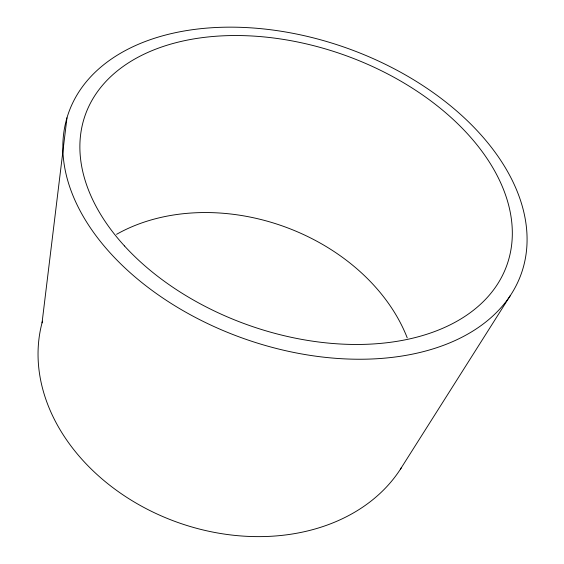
<?xml version="1.0" encoding="UTF-8"?>
<svg xmlns="http://www.w3.org/2000/svg" width="564" height="564" viewBox="0 0 564 564"><rect width="100%" height="100%" fill="white"/><g stroke="black" fill="none" stroke-linecap="round" stroke-linejoin="round"><path stroke-width="0.85" d="M42.039 322.876L66.975 117.813M510.321 295.585A240.215 154.113 19.6 0 1 112.271 255.21A240.215 154.113 19.6 0 1 262.281 28.799A240.215 154.113 19.6 0 1 510.321 295.585L399.961 469.904A195.2 152.64 19.6 0 1 165.59 517.738A195.2 152.64 19.6 0 1 42.49 321.184M401.385 467.683A195.2 152.64 19.6 0 1 400.44 469.17M116.551 234.328A185.422 142.657 19.6 0 1 407.229 337.857M124.482 245.96A223.788 143.312 19.6 0 0 495.826 286.709A223.788 143.312 19.6 0 0 267.985 37.33A223.788 143.312 19.6 0 0 124.482 245.96"/></g></svg>
